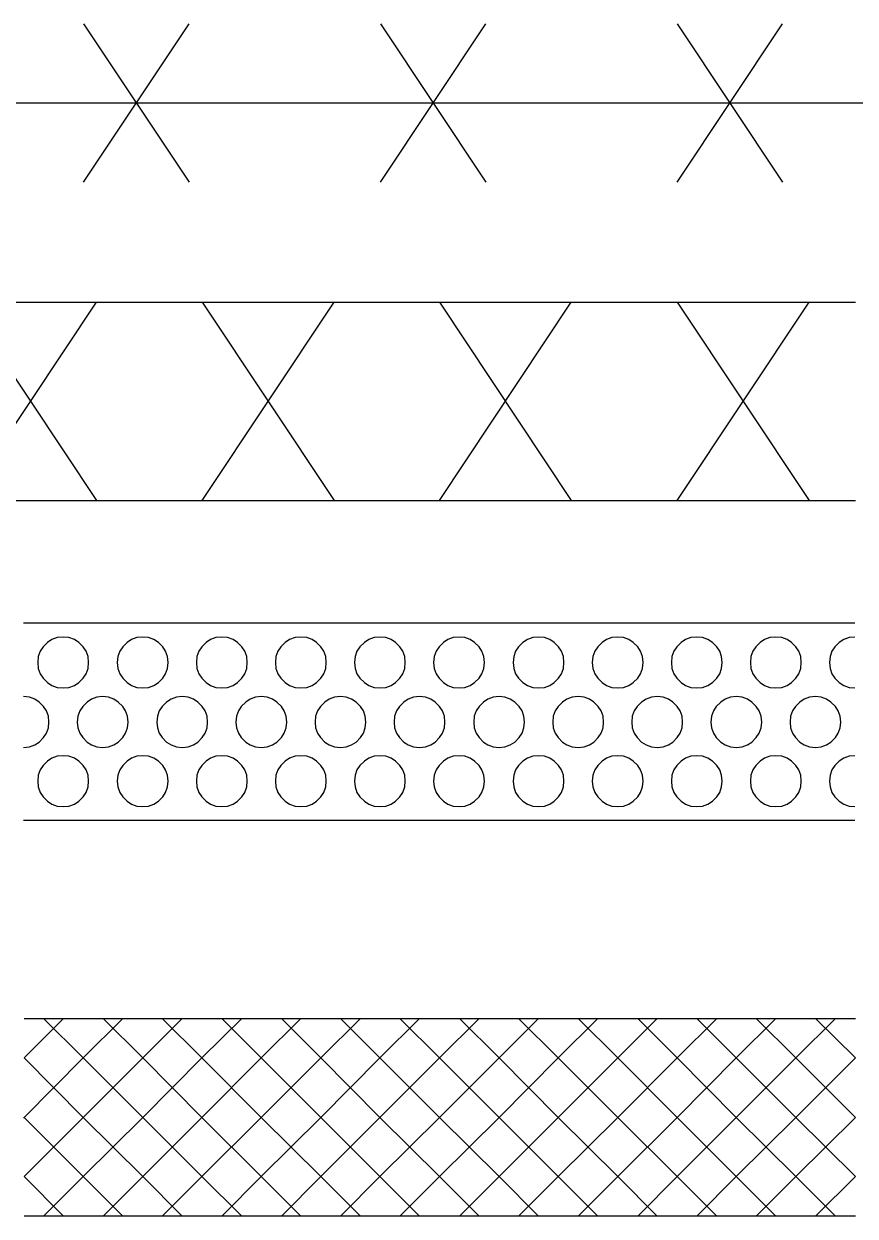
# Model space of a CAD drawing. Header units: inches. Extents: x 47316 to 59086, y 3141 to 11743.
# Drawn here: x 47377.88 to 47398.92, y 8874 to 8904.17 of the extents above; entities that cross this region are included whole.
import ezdxf

# ---------------------------------------------------------------- set-up
doc = ezdxf.new("R2010")
doc.units = ezdxf.units.IN
doc.header["$MEASUREMENT"] = 0

msp = doc.modelspace()

# ---------------------------------------------------------------- linework, layer by layer
at = {"color": 0, "lineweight": -3}
for p, q in [((47379.397, 8900.167), (47382.065, 8904.169)), ((47379.397, 8904.169), (47382.065, 8900.167)), ((47386.907, 8900.167), (47389.576, 8904.169)), ((47386.907, 8904.169), (47389.576, 8900.167)), ((47394.418, 8900.167), (47397.086, 8904.169)), ((47394.418, 8904.169), (47397.086, 8900.167)), ((47372.627, 8902.168), (47380.138, 8902.168)), ((47380.138, 8902.168), (47387.661, 8902.168)), ((47387.661, 8902.168), (47395.172, 8902.168)), ((47395.172, 8902.168), (47402.683, 8902.168)), ((47376.382, 8892.113), (47379.718, 8897.128)), ((47376.382, 8897.128), (47379.718, 8892.113)), ((47376.889, 8897.128), (47378.89, 8897.128)), ((47378.89, 8897.128), (47380.891, 8897.128)), ((47380.891, 8897.128), (47382.893, 8897.128)), ((47382.398, 8892.113), (47385.734, 8897.128)), ((47382.398, 8897.128), (47385.734, 8892.113)), ((47382.893, 8897.128), (47384.894, 8897.128)), ((47384.894, 8897.128), (47386.907, 8897.128)), ((47386.907, 8897.128), (47388.909, 8897.128)), ((47388.402, 8892.113), (47391.737, 8897.128)), ((47388.402, 8897.128), (47391.737, 8892.113)), ((47388.909, 8897.128), (47390.91, 8897.128)), ((47390.91, 8897.128), (47392.911, 8897.128)), ((47392.911, 8897.128), (47394.912, 8897.128)), ((47394.418, 8892.113), (47397.754, 8897.128)), ((47394.418, 8897.128), (47397.754, 8892.113)), ((47394.912, 8897.128), (47396.914, 8897.128)), ((47396.914, 8897.128), (47398.927, 8897.128)), ((47376.889, 8892.113), (47378.89, 8892.113)), ((47378.89, 8892.113), (47380.891, 8892.113)), ((47380.891, 8892.113), (47382.893, 8892.113)), ((47382.893, 8892.113), (47384.894, 8892.113)), ((47384.894, 8892.113), (47386.907, 8892.113)), ((47386.907, 8892.113), (47388.909, 8892.113)), ((47388.909, 8892.113), (47390.91, 8892.113)), ((47390.91, 8892.113), (47392.911, 8892.113)), ((47392.911, 8892.113), (47394.912, 8892.113)), ((47394.912, 8892.113), (47396.914, 8892.113)), ((47396.914, 8892.113), (47398.927, 8892.113)), ((47377.877, 8889.012), (47378.878, 8889.012)), ((47378.878, 8889.012), (47379.878, 8889.012)), ((47379.878, 8889.012), (47380.891, 8889.012)), ((47380.891, 8889.012), (47381.892, 8889.012)), ((47381.892, 8889.012), (47382.893, 8889.012)), ((47382.893, 8889.012), (47383.893, 8889.012)), ((47383.893, 8889.012), (47384.894, 8889.012)), ((47384.894, 8889.012), (47385.894, 8889.012)), ((47385.894, 8889.012), (47386.895, 8889.012)), ((47386.895, 8889.012), (47387.896, 8889.012)), ((47387.896, 8889.012), (47388.896, 8889.012)), ((47388.896, 8889.012), (47389.909, 8889.012)), ((47389.909, 8889.012), (47390.91, 8889.012)), ((47390.91, 8889.012), (47391.91, 8889.012)), ((47391.91, 8889.012), (47392.911, 8889.012)), ((47392.911, 8889.012), (47393.912, 8889.012)), ((47393.912, 8889.012), (47394.912, 8889.012)), ((47394.912, 8889.012), (47395.913, 8889.012)), ((47395.913, 8889.012), (47396.914, 8889.012)), ((47396.914, 8889.012), (47397.914, 8889.012)), ((47397.914, 8889.012), (47398.915, 8889.012)), ((47378.729, 8888.641), (47378.594, 8888.592)), ((47378.878, 8888.654), (47378.729, 8888.641)), ((47379.026, 8888.641), (47378.878, 8888.654)), ((47379.162, 8888.592), (47379.026, 8888.641)), ((47380.743, 8888.641), (47380.607, 8888.592)), ((47380.891, 8888.654), (47380.743, 8888.641)), ((47381.04, 8888.641), (47380.891, 8888.654)), ((47381.175, 8888.592), (47381.04, 8888.641)), ((47382.744, 8888.641), (47382.608, 8888.592)), ((47382.893, 8888.654), (47382.744, 8888.641)), ((47383.041, 8888.641), (47382.893, 8888.654)), ((47383.177, 8888.592), (47383.041, 8888.641)), ((47384.746, 8888.641), (47384.61, 8888.592)), ((47384.894, 8888.654), (47384.746, 8888.641)), ((47385.042, 8888.641), (47384.894, 8888.654)), ((47385.178, 8888.592), (47385.042, 8888.641)), ((47386.747, 8888.641), (47386.611, 8888.592)), ((47386.895, 8888.654), (47386.747, 8888.641)), ((47387.043, 8888.641), (47386.895, 8888.654)), ((47387.179, 8888.592), (47387.043, 8888.641)), ((47388.748, 8888.641), (47388.612, 8888.592)), ((47388.896, 8888.654), (47388.748, 8888.641)), ((47389.044, 8888.641), (47388.896, 8888.654)), ((47389.18, 8888.592), (47389.044, 8888.641)), ((47390.762, 8888.641), (47390.626, 8888.592)), ((47390.91, 8888.654), (47390.762, 8888.641)), ((47391.058, 8888.641), (47390.91, 8888.654)), ((47391.194, 8888.592), (47391.058, 8888.641)), ((47392.763, 8888.641), (47392.627, 8888.592)), ((47392.911, 8888.654), (47392.763, 8888.641)), ((47393.059, 8888.641), (47392.911, 8888.654)), ((47393.195, 8888.592), (47393.059, 8888.641)), ((47394.764, 8888.641), (47394.628, 8888.592)), ((47394.912, 8888.654), (47394.764, 8888.641)), ((47395.061, 8888.641), (47394.912, 8888.654)), ((47395.196, 8888.592), (47395.061, 8888.641)), ((47396.765, 8888.641), (47396.629, 8888.592)), ((47396.914, 8888.654), (47396.765, 8888.641)), ((47397.062, 8888.641), (47396.914, 8888.654)), ((47397.198, 8888.592), (47397.062, 8888.641)), ((47398.767, 8888.641), (47398.631, 8888.592)), ((47398.915, 8888.654), (47398.767, 8888.641)), ((47378.371, 8888.407), (47378.297, 8888.295)), ((47378.482, 8888.518), (47378.371, 8888.407)), ((47378.594, 8888.592), (47378.482, 8888.518)), ((47379.273, 8888.518), (47379.162, 8888.592)), ((47379.384, 8888.407), (47379.273, 8888.518)), ((47379.458, 8888.295), (47379.384, 8888.407)), ((47380.385, 8888.407), (47380.311, 8888.295)), ((47380.496, 8888.518), (47380.385, 8888.407)), ((47380.607, 8888.592), (47380.496, 8888.518)), ((47381.287, 8888.518), (47381.175, 8888.592)), ((47381.398, 8888.407), (47381.287, 8888.518)), ((47381.472, 8888.295), (47381.398, 8888.407)), ((47382.386, 8888.407), (47382.312, 8888.295)), ((47382.497, 8888.518), (47382.386, 8888.407)), ((47382.608, 8888.592), (47382.497, 8888.518)), ((47383.288, 8888.518), (47383.177, 8888.592)), ((47383.399, 8888.407), (47383.288, 8888.518)), ((47383.473, 8888.295), (47383.399, 8888.407)), ((47384.387, 8888.407), (47384.313, 8888.295)), ((47384.498, 8888.518), (47384.387, 8888.407)), ((47384.61, 8888.592), (47384.498, 8888.518)), ((47385.289, 8888.518), (47385.178, 8888.592)), ((47385.4, 8888.407), (47385.289, 8888.518)), ((47385.474, 8888.295), (47385.4, 8888.407)), ((47386.389, 8888.407), (47386.314, 8888.295)), ((47386.5, 8888.518), (47386.389, 8888.407)), ((47386.611, 8888.592), (47386.5, 8888.518)), ((47387.29, 8888.518), (47387.179, 8888.592)), ((47387.401, 8888.407), (47387.29, 8888.518)), ((47387.476, 8888.295), (47387.401, 8888.407)), ((47388.39, 8888.407), (47388.316, 8888.295)), ((47388.501, 8888.518), (47388.39, 8888.407)), ((47388.612, 8888.592), (47388.501, 8888.518)), ((47389.292, 8888.518), (47389.18, 8888.592)), ((47389.403, 8888.407), (47389.292, 8888.518)), ((47389.477, 8888.295), (47389.403, 8888.407)), ((47390.403, 8888.407), (47390.329, 8888.295)), ((47390.515, 8888.518), (47390.403, 8888.407)), ((47390.626, 8888.592), (47390.515, 8888.518)), ((47391.305, 8888.518), (47391.194, 8888.592)), ((47391.416, 8888.407), (47391.305, 8888.518)), ((47391.49, 8888.295), (47391.416, 8888.407)), ((47392.405, 8888.407), (47392.33, 8888.295)), ((47392.516, 8888.518), (47392.405, 8888.407)), ((47392.627, 8888.592), (47392.516, 8888.518)), ((47393.306, 8888.518), (47393.195, 8888.592)), ((47393.418, 8888.407), (47393.306, 8888.518)), ((47393.492, 8888.295), (47393.418, 8888.407)), ((47394.406, 8888.407), (47394.332, 8888.295)), ((47394.517, 8888.518), (47394.406, 8888.407)), ((47394.628, 8888.592), (47394.517, 8888.518)), ((47395.308, 8888.518), (47395.196, 8888.592)), ((47395.419, 8888.407), (47395.308, 8888.518)), ((47395.493, 8888.295), (47395.419, 8888.407)), ((47396.407, 8888.407), (47396.333, 8888.295)), ((47396.518, 8888.518), (47396.407, 8888.407)), ((47396.629, 8888.592), (47396.518, 8888.518)), ((47397.309, 8888.518), (47397.198, 8888.592)), ((47397.42, 8888.407), (47397.309, 8888.518)), ((47397.494, 8888.295), (47397.42, 8888.407)), ((47398.408, 8888.407), (47398.334, 8888.295)), ((47398.519, 8888.518), (47398.408, 8888.407)), ((47398.631, 8888.592), (47398.519, 8888.518)), ((47378.248, 8888.16), (47378.235, 8888.011)), ((47378.297, 8888.295), (47378.248, 8888.16)), ((47379.508, 8888.16), (47379.458, 8888.295)), ((47379.52, 8888.011), (47379.508, 8888.16)), ((47380.261, 8888.16), (47380.249, 8888.011)), ((47380.311, 8888.295), (47380.261, 8888.16)), ((47381.521, 8888.16), (47381.472, 8888.295)), ((47381.534, 8888.011), (47381.521, 8888.16)), ((47382.263, 8888.16), (47382.25, 8888.011)), ((47382.312, 8888.295), (47382.263, 8888.16)), ((47383.523, 8888.16), (47383.473, 8888.295)), ((47383.535, 8888.011), (47383.523, 8888.16)), ((47384.264, 8888.16), (47384.251, 8888.011)), ((47384.313, 8888.295), (47384.264, 8888.16)), ((47385.524, 8888.16), (47385.474, 8888.295)), ((47385.536, 8888.011), (47385.524, 8888.16)), ((47386.265, 8888.16), (47386.253, 8888.011)), ((47386.314, 8888.295), (47386.265, 8888.16)), ((47387.525, 8888.16), (47387.476, 8888.295)), ((47387.537, 8888.011), (47387.525, 8888.16)), ((47388.266, 8888.16), (47388.254, 8888.011)), ((47388.316, 8888.295), (47388.266, 8888.16)), ((47389.526, 8888.16), (47389.477, 8888.295)), ((47389.539, 8888.011), (47389.526, 8888.16)), ((47390.28, 8888.16), (47390.267, 8888.011)), ((47390.329, 8888.295), (47390.28, 8888.16)), ((47391.54, 8888.16), (47391.49, 8888.295)), ((47391.552, 8888.011), (47391.54, 8888.16)), ((47392.281, 8888.16), (47392.269, 8888.011)), ((47392.33, 8888.295), (47392.281, 8888.16)), ((47393.541, 8888.16), (47393.492, 8888.295)), ((47393.553, 8888.011), (47393.541, 8888.16)), ((47394.282, 8888.16), (47394.27, 8888.011)), ((47394.332, 8888.295), (47394.282, 8888.16)), ((47395.542, 8888.16), (47395.493, 8888.295)), ((47395.555, 8888.011), (47395.542, 8888.16)), ((47396.284, 8888.16), (47396.271, 8888.011)), ((47396.333, 8888.295), (47396.284, 8888.16)), ((47397.544, 8888.16), (47397.494, 8888.295)), ((47397.556, 8888.011), (47397.544, 8888.16)), ((47398.285, 8888.16), (47398.272, 8888.011)), ((47398.334, 8888.295), (47398.285, 8888.16)), ((47378.235, 8888.011), (47378.248, 8887.863)), ((47378.248, 8887.863), (47378.297, 8887.727)), ((47378.297, 8887.727), (47378.371, 8887.616)), ((47379.384, 8887.616), (47379.458, 8887.727)), ((47379.458, 8887.727), (47379.508, 8887.863)), ((47379.508, 8887.863), (47379.52, 8888.011)), ((47380.249, 8888.011), (47380.261, 8887.863)), ((47380.261, 8887.863), (47380.311, 8887.727)), ((47380.311, 8887.727), (47380.385, 8887.616)), ((47381.398, 8887.616), (47381.472, 8887.727)), ((47381.472, 8887.727), (47381.521, 8887.863)), ((47381.521, 8887.863), (47381.534, 8888.011)), ((47382.25, 8888.011), (47382.263, 8887.863)), ((47382.263, 8887.863), (47382.312, 8887.727)), ((47382.312, 8887.727), (47382.386, 8887.616)), ((47383.399, 8887.616), (47383.473, 8887.727)), ((47383.473, 8887.727), (47383.523, 8887.863)), ((47383.523, 8887.863), (47383.535, 8888.011)), ((47384.251, 8888.011), (47384.264, 8887.863)), ((47384.264, 8887.863), (47384.313, 8887.727)), ((47384.313, 8887.727), (47384.387, 8887.616)), ((47385.4, 8887.616), (47385.474, 8887.727)), ((47385.474, 8887.727), (47385.524, 8887.863)), ((47385.524, 8887.863), (47385.536, 8888.011)), ((47386.253, 8888.011), (47386.265, 8887.863)), ((47386.265, 8887.863), (47386.314, 8887.727)), ((47386.314, 8887.727), (47386.389, 8887.616)), ((47387.401, 8887.616), (47387.476, 8887.727)), ((47387.476, 8887.727), (47387.525, 8887.863)), ((47387.525, 8887.863), (47387.537, 8888.011)), ((47388.254, 8888.011), (47388.266, 8887.863)), ((47388.266, 8887.863), (47388.316, 8887.727)), ((47388.316, 8887.727), (47388.39, 8887.616)), ((47389.403, 8887.616), (47389.477, 8887.727)), ((47389.477, 8887.727), (47389.526, 8887.863)), ((47389.526, 8887.863), (47389.539, 8888.011)), ((47390.267, 8888.011), (47390.28, 8887.863)), ((47390.28, 8887.863), (47390.329, 8887.727)), ((47390.329, 8887.727), (47390.403, 8887.616)), ((47391.416, 8887.616), (47391.49, 8887.727)), ((47391.49, 8887.727), (47391.54, 8887.863)), ((47391.54, 8887.863), (47391.552, 8888.011)), ((47392.269, 8888.011), (47392.281, 8887.863)), ((47392.281, 8887.863), (47392.33, 8887.727)), ((47392.33, 8887.727), (47392.405, 8887.616)), ((47393.418, 8887.616), (47393.492, 8887.727)), ((47393.492, 8887.727), (47393.541, 8887.863)), ((47393.541, 8887.863), (47393.553, 8888.011)), ((47394.27, 8888.011), (47394.282, 8887.863)), ((47394.282, 8887.863), (47394.332, 8887.727)), ((47394.332, 8887.727), (47394.406, 8887.616)), ((47395.419, 8887.616), (47395.493, 8887.727)), ((47395.493, 8887.727), (47395.542, 8887.863)), ((47395.542, 8887.863), (47395.555, 8888.011)), ((47396.271, 8888.011), (47396.284, 8887.863)), ((47396.284, 8887.863), (47396.333, 8887.727)), ((47396.333, 8887.727), (47396.407, 8887.616)), ((47397.42, 8887.616), (47397.494, 8887.727)), ((47397.494, 8887.727), (47397.544, 8887.863)), ((47397.544, 8887.863), (47397.556, 8888.011)), ((47398.272, 8888.011), (47398.285, 8887.863)), ((47398.285, 8887.863), (47398.334, 8887.727)), ((47398.334, 8887.727), (47398.408, 8887.616)), ((47378.371, 8887.616), (47378.482, 8887.505)), ((47378.482, 8887.505), (47378.594, 8887.431)), ((47378.594, 8887.431), (47378.729, 8887.381)), ((47379.026, 8887.381), (47379.162, 8887.431)), ((47379.162, 8887.431), (47379.273, 8887.505)), ((47379.273, 8887.505), (47379.384, 8887.616)), ((47380.385, 8887.616), (47380.496, 8887.505)), ((47380.496, 8887.505), (47380.607, 8887.431)), ((47380.607, 8887.431), (47380.743, 8887.381)), ((47381.04, 8887.381), (47381.175, 8887.431)), ((47381.175, 8887.431), (47381.287, 8887.505)), ((47381.287, 8887.505), (47381.398, 8887.616)), ((47382.386, 8887.616), (47382.497, 8887.505)), ((47382.497, 8887.505), (47382.608, 8887.431)), ((47382.608, 8887.431), (47382.744, 8887.381)), ((47383.041, 8887.381), (47383.177, 8887.431)), ((47383.177, 8887.431), (47383.288, 8887.505)), ((47383.288, 8887.505), (47383.399, 8887.616)), ((47384.387, 8887.616), (47384.498, 8887.505)), ((47384.498, 8887.505), (47384.61, 8887.431)), ((47384.61, 8887.431), (47384.746, 8887.381)), ((47385.042, 8887.381), (47385.178, 8887.431)), ((47385.178, 8887.431), (47385.289, 8887.505)), ((47385.289, 8887.505), (47385.4, 8887.616)), ((47386.389, 8887.616), (47386.5, 8887.505)), ((47386.5, 8887.505), (47386.611, 8887.431)), ((47386.611, 8887.431), (47386.747, 8887.381)), ((47387.043, 8887.381), (47387.179, 8887.431)), ((47387.179, 8887.431), (47387.29, 8887.505)), ((47387.29, 8887.505), (47387.401, 8887.616)), ((47388.39, 8887.616), (47388.501, 8887.505)), ((47388.501, 8887.505), (47388.612, 8887.431)), ((47388.612, 8887.431), (47388.748, 8887.381)), ((47389.044, 8887.381), (47389.18, 8887.431)), ((47389.18, 8887.431), (47389.292, 8887.505)), ((47389.292, 8887.505), (47389.403, 8887.616)), ((47390.403, 8887.616), (47390.515, 8887.505)), ((47390.515, 8887.505), (47390.626, 8887.431)), ((47390.626, 8887.431), (47390.762, 8887.381)), ((47391.058, 8887.381), (47391.194, 8887.431)), ((47391.194, 8887.431), (47391.305, 8887.505)), ((47391.305, 8887.505), (47391.416, 8887.616)), ((47392.405, 8887.616), (47392.516, 8887.505)), ((47392.516, 8887.505), (47392.627, 8887.431)), ((47392.627, 8887.431), (47392.763, 8887.381)), ((47393.059, 8887.381), (47393.195, 8887.431)), ((47393.195, 8887.431), (47393.306, 8887.505)), ((47393.306, 8887.505), (47393.418, 8887.616)), ((47394.406, 8887.616), (47394.517, 8887.505)), ((47394.517, 8887.505), (47394.628, 8887.431)), ((47394.628, 8887.431), (47394.764, 8887.381)), ((47395.061, 8887.381), (47395.196, 8887.431)), ((47395.196, 8887.431), (47395.308, 8887.505)), ((47395.308, 8887.505), (47395.419, 8887.616)), ((47396.407, 8887.616), (47396.518, 8887.505)), ((47396.518, 8887.505), (47396.629, 8887.431)), ((47396.629, 8887.431), (47396.765, 8887.381)), ((47397.062, 8887.381), (47397.198, 8887.431)), ((47397.198, 8887.431), (47397.309, 8887.505)), ((47397.309, 8887.505), (47397.42, 8887.616)), ((47398.408, 8887.616), (47398.519, 8887.505)), ((47398.519, 8887.505), (47398.631, 8887.431)), ((47398.631, 8887.431), (47398.767, 8887.381)), ((47378.025, 8887.134), (47377.877, 8887.147)), ((47378.161, 8887.085), (47378.025, 8887.134)), ((47378.729, 8887.381), (47378.878, 8887.369)), ((47378.878, 8887.369), (47379.026, 8887.381)), ((47379.73, 8887.134), (47379.594, 8887.085)), ((47379.878, 8887.147), (47379.73, 8887.134)), ((47380.027, 8887.134), (47379.878, 8887.147)), ((47380.162, 8887.085), (47380.027, 8887.134)), ((47380.743, 8887.381), (47380.891, 8887.369)), ((47380.891, 8887.369), (47381.04, 8887.381)), ((47381.744, 8887.134), (47381.608, 8887.085)), ((47381.892, 8887.147), (47381.744, 8887.134)), ((47382.04, 8887.134), (47381.892, 8887.147)), ((47382.176, 8887.085), (47382.04, 8887.134)), ((47382.744, 8887.381), (47382.893, 8887.369)), ((47382.893, 8887.369), (47383.041, 8887.381)), ((47383.745, 8887.134), (47383.609, 8887.085)), ((47383.893, 8887.147), (47383.745, 8887.134)), ((47384.041, 8887.134), (47383.893, 8887.147)), ((47384.177, 8887.085), (47384.041, 8887.134)), ((47384.746, 8887.381), (47384.894, 8887.369)), ((47384.894, 8887.369), (47385.042, 8887.381)), ((47385.746, 8887.134), (47385.61, 8887.085)), ((47385.894, 8887.147), (47385.746, 8887.134)), ((47386.043, 8887.134), (47385.894, 8887.147)), ((47386.179, 8887.085), (47386.043, 8887.134)), ((47386.747, 8887.381), (47386.895, 8887.369)), ((47386.895, 8887.369), (47387.043, 8887.381)), ((47387.747, 8887.134), (47387.611, 8887.085)), ((47387.896, 8887.147), (47387.747, 8887.134)), ((47388.044, 8887.134), (47387.896, 8887.147)), ((47388.18, 8887.085), (47388.044, 8887.134)), ((47388.748, 8887.381), (47388.896, 8887.369)), ((47388.896, 8887.369), (47389.044, 8887.381)), ((47389.761, 8887.134), (47389.625, 8887.085)), ((47389.909, 8887.147), (47389.761, 8887.134)), ((47390.057, 8887.134), (47389.909, 8887.147)), ((47390.193, 8887.085), (47390.057, 8887.134)), ((47390.762, 8887.381), (47390.91, 8887.369)), ((47390.91, 8887.369), (47391.058, 8887.381)), ((47391.762, 8887.134), (47391.626, 8887.085)), ((47391.91, 8887.147), (47391.762, 8887.134)), ((47392.059, 8887.134), (47391.91, 8887.147)), ((47392.195, 8887.085), (47392.059, 8887.134)), ((47392.763, 8887.381), (47392.911, 8887.369)), ((47392.911, 8887.369), (47393.059, 8887.381)), ((47393.763, 8887.134), (47393.628, 8887.085)), ((47393.912, 8887.147), (47393.763, 8887.134)), ((47394.06, 8887.134), (47393.912, 8887.147)), ((47394.196, 8887.085), (47394.06, 8887.134)), ((47394.764, 8887.381), (47394.912, 8887.369)), ((47394.912, 8887.369), (47395.061, 8887.381)), ((47395.765, 8887.134), (47395.629, 8887.085)), ((47395.913, 8887.147), (47395.765, 8887.134)), ((47396.061, 8887.134), (47395.913, 8887.147)), ((47396.197, 8887.085), (47396.061, 8887.134)), ((47396.765, 8887.381), (47396.914, 8887.369)), ((47396.914, 8887.369), (47397.062, 8887.381)), ((47397.766, 8887.134), (47397.63, 8887.085)), ((47397.914, 8887.147), (47397.766, 8887.134)), ((47398.062, 8887.134), (47397.914, 8887.147)), ((47398.198, 8887.085), (47398.062, 8887.134)), ((47398.767, 8887.381), (47398.915, 8887.369)), ((47378.272, 8887.011), (47378.161, 8887.085)), ((47378.384, 8886.9), (47378.272, 8887.011)), ((47378.458, 8886.788), (47378.384, 8886.9)), ((47379.372, 8886.9), (47379.298, 8886.788)), ((47379.483, 8887.011), (47379.372, 8886.9)), ((47379.594, 8887.085), (47379.483, 8887.011)), ((47380.274, 8887.011), (47380.162, 8887.085)), ((47380.385, 8886.9), (47380.274, 8887.011)), ((47380.459, 8886.788), (47380.385, 8886.9)), ((47381.385, 8886.9), (47381.311, 8886.788)), ((47381.497, 8887.011), (47381.385, 8886.9)), ((47381.608, 8887.085), (47381.497, 8887.011)), ((47382.287, 8887.011), (47382.176, 8887.085)), ((47382.398, 8886.9), (47382.287, 8887.011)), ((47382.473, 8886.788), (47382.398, 8886.9)), ((47383.387, 8886.9), (47383.313, 8886.788)), ((47383.498, 8887.011), (47383.387, 8886.9)), ((47383.609, 8887.085), (47383.498, 8887.011)), ((47384.288, 8887.011), (47384.177, 8887.085)), ((47384.4, 8886.9), (47384.288, 8887.011)), ((47384.474, 8886.788), (47384.4, 8886.9)), ((47385.388, 8886.9), (47385.314, 8886.788)), ((47385.499, 8887.011), (47385.388, 8886.9)), ((47385.61, 8887.085), (47385.499, 8887.011)), ((47386.29, 8887.011), (47386.179, 8887.085)), ((47386.401, 8886.9), (47386.29, 8887.011)), ((47386.475, 8886.788), (47386.401, 8886.9)), ((47387.389, 8886.9), (47387.315, 8886.788)), ((47387.5, 8887.011), (47387.389, 8886.9)), ((47387.611, 8887.085), (47387.5, 8887.011)), ((47388.291, 8887.011), (47388.18, 8887.085)), ((47388.402, 8886.9), (47388.291, 8887.011)), ((47388.476, 8886.788), (47388.402, 8886.9)), ((47389.403, 8886.9), (47389.329, 8886.788)), ((47389.514, 8887.011), (47389.403, 8886.9)), ((47389.625, 8887.085), (47389.514, 8887.011)), ((47390.305, 8887.011), (47390.193, 8887.085)), ((47390.416, 8886.9), (47390.305, 8887.011)), ((47390.49, 8886.788), (47390.416, 8886.9)), ((47391.404, 8886.9), (47391.33, 8886.788)), ((47391.515, 8887.011), (47391.404, 8886.9)), ((47391.626, 8887.085), (47391.515, 8887.011)), ((47392.306, 8887.011), (47392.195, 8887.085)), ((47392.417, 8886.9), (47392.306, 8887.011)), ((47392.491, 8886.788), (47392.417, 8886.9)), ((47393.405, 8886.9), (47393.331, 8886.788)), ((47393.516, 8887.011), (47393.405, 8886.9)), ((47393.628, 8887.085), (47393.516, 8887.011)), ((47394.307, 8887.011), (47394.196, 8887.085)), ((47394.418, 8886.9), (47394.307, 8887.011)), ((47394.492, 8886.788), (47394.418, 8886.9)), ((47395.406, 8886.9), (47395.332, 8886.788)), ((47395.518, 8887.011), (47395.406, 8886.9)), ((47395.629, 8887.085), (47395.518, 8887.011)), ((47396.308, 8887.011), (47396.197, 8887.085)), ((47396.419, 8886.9), (47396.308, 8887.011)), ((47396.494, 8886.788), (47396.419, 8886.9)), ((47397.408, 8886.9), (47397.334, 8886.788)), ((47397.519, 8887.011), (47397.408, 8886.9)), ((47397.63, 8887.085), (47397.519, 8887.011)), ((47398.309, 8887.011), (47398.198, 8887.085)), ((47398.421, 8886.9), (47398.309, 8887.011)), ((47398.495, 8886.788), (47398.421, 8886.9)), ((47378.507, 8886.652), (47378.458, 8886.788)), ((47378.519, 8886.504), (47378.507, 8886.652)), ((47379.248, 8886.652), (47379.236, 8886.504)), ((47379.298, 8886.788), (47379.248, 8886.652)), ((47380.508, 8886.652), (47380.459, 8886.788)), ((47380.521, 8886.504), (47380.508, 8886.652)), ((47381.262, 8886.652), (47381.25, 8886.504)), ((47381.311, 8886.788), (47381.262, 8886.652)), ((47382.522, 8886.652), (47382.473, 8886.788)), ((47382.534, 8886.504), (47382.522, 8886.652)), ((47383.263, 8886.652), (47383.251, 8886.504)), ((47383.313, 8886.788), (47383.263, 8886.652)), ((47384.523, 8886.652), (47384.474, 8886.788)), ((47384.536, 8886.504), (47384.523, 8886.652)), ((47385.264, 8886.652), (47385.252, 8886.504)), ((47385.314, 8886.788), (47385.264, 8886.652)), ((47386.524, 8886.652), (47386.475, 8886.788)), ((47386.537, 8886.504), (47386.524, 8886.652)), ((47387.266, 8886.652), (47387.253, 8886.504)), ((47387.315, 8886.788), (47387.266, 8886.652)), ((47388.526, 8886.652), (47388.476, 8886.788)), ((47388.538, 8886.504), (47388.526, 8886.652)), ((47389.279, 8886.652), (47389.267, 8886.504)), ((47389.329, 8886.788), (47389.279, 8886.652)), ((47390.539, 8886.652), (47390.49, 8886.788)), ((47390.552, 8886.504), (47390.539, 8886.652)), ((47391.28, 8886.652), (47391.268, 8886.504)), ((47391.33, 8886.788), (47391.28, 8886.652)), ((47392.54, 8886.652), (47392.491, 8886.788)), ((47392.553, 8886.504), (47392.54, 8886.652)), ((47393.282, 8886.652), (47393.269, 8886.504)), ((47393.331, 8886.788), (47393.282, 8886.652)), ((47394.542, 8886.652), (47394.492, 8886.788)), ((47394.554, 8886.504), (47394.542, 8886.652)), ((47395.283, 8886.652), (47395.271, 8886.504)), ((47395.332, 8886.788), (47395.283, 8886.652)), ((47396.543, 8886.652), (47396.494, 8886.788)), ((47396.555, 8886.504), (47396.543, 8886.652)), ((47397.284, 8886.652), (47397.272, 8886.504)), ((47397.334, 8886.788), (47397.284, 8886.652)), ((47398.544, 8886.652), (47398.495, 8886.788)), ((47398.557, 8886.504), (47398.544, 8886.652)), ((47378.384, 8886.109), (47378.458, 8886.22)), ((47378.458, 8886.22), (47378.507, 8886.356)), ((47378.507, 8886.356), (47378.519, 8886.504)), ((47379.236, 8886.504), (47379.248, 8886.356)), ((47379.248, 8886.356), (47379.298, 8886.22)), ((47379.298, 8886.22), (47379.372, 8886.109)), ((47380.385, 8886.109), (47380.459, 8886.22)), ((47380.459, 8886.22), (47380.508, 8886.356)), ((47380.508, 8886.356), (47380.521, 8886.504)), ((47381.25, 8886.504), (47381.262, 8886.356)), ((47381.262, 8886.356), (47381.311, 8886.22)), ((47381.311, 8886.22), (47381.385, 8886.109)), ((47382.398, 8886.109), (47382.473, 8886.22)), ((47382.473, 8886.22), (47382.522, 8886.356)), ((47382.522, 8886.356), (47382.534, 8886.504)), ((47383.251, 8886.504), (47383.263, 8886.356)), ((47383.263, 8886.356), (47383.313, 8886.22)), ((47383.313, 8886.22), (47383.387, 8886.109)), ((47384.4, 8886.109), (47384.474, 8886.22)), ((47384.474, 8886.22), (47384.523, 8886.356)), ((47384.523, 8886.356), (47384.536, 8886.504)), ((47385.252, 8886.504), (47385.264, 8886.356)), ((47385.264, 8886.356), (47385.314, 8886.22)), ((47385.314, 8886.22), (47385.388, 8886.109)), ((47386.401, 8886.109), (47386.475, 8886.22)), ((47386.475, 8886.22), (47386.524, 8886.356)), ((47386.524, 8886.356), (47386.537, 8886.504)), ((47387.253, 8886.504), (47387.266, 8886.356)), ((47387.266, 8886.356), (47387.315, 8886.22)), ((47387.315, 8886.22), (47387.389, 8886.109)), ((47388.402, 8886.109), (47388.476, 8886.22)), ((47388.476, 8886.22), (47388.526, 8886.356)), ((47388.526, 8886.356), (47388.538, 8886.504)), ((47389.267, 8886.504), (47389.279, 8886.356)), ((47389.279, 8886.356), (47389.329, 8886.22)), ((47389.329, 8886.22), (47389.403, 8886.109)), ((47390.416, 8886.109), (47390.49, 8886.22)), ((47390.49, 8886.22), (47390.539, 8886.356)), ((47390.539, 8886.356), (47390.552, 8886.504)), ((47391.268, 8886.504), (47391.28, 8886.356)), ((47391.28, 8886.356), (47391.33, 8886.22)), ((47391.33, 8886.22), (47391.404, 8886.109)), ((47392.417, 8886.109), (47392.491, 8886.22)), ((47392.491, 8886.22), (47392.54, 8886.356)), ((47392.54, 8886.356), (47392.553, 8886.504)), ((47393.269, 8886.504), (47393.282, 8886.356)), ((47393.282, 8886.356), (47393.331, 8886.22)), ((47393.331, 8886.22), (47393.405, 8886.109)), ((47394.418, 8886.109), (47394.492, 8886.22)), ((47394.492, 8886.22), (47394.542, 8886.356)), ((47394.542, 8886.356), (47394.554, 8886.504)), ((47395.271, 8886.504), (47395.283, 8886.356)), ((47395.283, 8886.356), (47395.332, 8886.22)), ((47395.332, 8886.22), (47395.406, 8886.109)), ((47396.419, 8886.109), (47396.494, 8886.22)), ((47396.494, 8886.22), (47396.543, 8886.356)), ((47396.543, 8886.356), (47396.555, 8886.504)), ((47397.272, 8886.504), (47397.284, 8886.356)), ((47397.284, 8886.356), (47397.334, 8886.22)), ((47397.334, 8886.22), (47397.408, 8886.109)), ((47398.421, 8886.109), (47398.495, 8886.22)), ((47398.495, 8886.22), (47398.544, 8886.356)), ((47398.544, 8886.356), (47398.557, 8886.504)), ((47378.025, 8885.874), (47378.161, 8885.924)), ((47378.161, 8885.924), (47378.272, 8885.998)), ((47378.272, 8885.998), (47378.384, 8886.109)), ((47379.372, 8886.109), (47379.483, 8885.998)), ((47379.483, 8885.998), (47379.594, 8885.924)), ((47379.594, 8885.924), (47379.73, 8885.874)), ((47380.027, 8885.874), (47380.162, 8885.924)), ((47380.162, 8885.924), (47380.274, 8885.998)), ((47380.274, 8885.998), (47380.385, 8886.109)), ((47381.385, 8886.109), (47381.497, 8885.998)), ((47381.497, 8885.998), (47381.608, 8885.924)), ((47381.608, 8885.924), (47381.744, 8885.874)), ((47382.04, 8885.874), (47382.176, 8885.924)), ((47382.176, 8885.924), (47382.287, 8885.998)), ((47382.287, 8885.998), (47382.398, 8886.109)), ((47383.387, 8886.109), (47383.498, 8885.998)), ((47383.498, 8885.998), (47383.609, 8885.924)), ((47383.609, 8885.924), (47383.745, 8885.874)), ((47384.041, 8885.874), (47384.177, 8885.924)), ((47384.177, 8885.924), (47384.288, 8885.998)), ((47384.288, 8885.998), (47384.4, 8886.109)), ((47385.388, 8886.109), (47385.499, 8885.998)), ((47385.499, 8885.998), (47385.61, 8885.924)), ((47385.61, 8885.924), (47385.746, 8885.874)), ((47386.043, 8885.874), (47386.179, 8885.924)), ((47386.179, 8885.924), (47386.29, 8885.998)), ((47386.29, 8885.998), (47386.401, 8886.109)), ((47387.389, 8886.109), (47387.5, 8885.998)), ((47387.5, 8885.998), (47387.611, 8885.924)), ((47387.611, 8885.924), (47387.747, 8885.874)), ((47388.044, 8885.874), (47388.18, 8885.924)), ((47388.18, 8885.924), (47388.291, 8885.998)), ((47388.291, 8885.998), (47388.402, 8886.109)), ((47389.403, 8886.109), (47389.514, 8885.998)), ((47389.514, 8885.998), (47389.625, 8885.924)), ((47389.625, 8885.924), (47389.761, 8885.874)), ((47390.057, 8885.874), (47390.193, 8885.924)), ((47390.193, 8885.924), (47390.305, 8885.998)), ((47390.305, 8885.998), (47390.416, 8886.109)), ((47391.404, 8886.109), (47391.515, 8885.998)), ((47391.515, 8885.998), (47391.626, 8885.924)), ((47391.626, 8885.924), (47391.762, 8885.874)), ((47392.059, 8885.874), (47392.195, 8885.924)), ((47392.195, 8885.924), (47392.306, 8885.998)), ((47392.306, 8885.998), (47392.417, 8886.109)), ((47393.405, 8886.109), (47393.516, 8885.998)), ((47393.516, 8885.998), (47393.628, 8885.924)), ((47393.628, 8885.924), (47393.763, 8885.874)), ((47394.06, 8885.874), (47394.196, 8885.924)), ((47394.196, 8885.924), (47394.307, 8885.998)), ((47394.307, 8885.998), (47394.418, 8886.109)), ((47395.406, 8886.109), (47395.518, 8885.998)), ((47395.518, 8885.998), (47395.629, 8885.924)), ((47395.629, 8885.924), (47395.765, 8885.874)), ((47396.061, 8885.874), (47396.197, 8885.924)), ((47396.197, 8885.924), (47396.308, 8885.998)), ((47396.308, 8885.998), (47396.419, 8886.109)), ((47397.408, 8886.109), (47397.519, 8885.998)), ((47397.519, 8885.998), (47397.63, 8885.924)), ((47397.63, 8885.924), (47397.766, 8885.874)), ((47398.062, 8885.874), (47398.198, 8885.924)), ((47398.198, 8885.924), (47398.309, 8885.998)), ((47398.309, 8885.998), (47398.421, 8886.109)), ((47377.877, 8885.862), (47378.025, 8885.874)), ((47378.729, 8885.639), (47378.594, 8885.59)), ((47378.878, 8885.652), (47378.729, 8885.639)), ((47379.026, 8885.639), (47378.878, 8885.652)), ((47379.162, 8885.59), (47379.026, 8885.639)), ((47379.73, 8885.874), (47379.878, 8885.862)), ((47379.878, 8885.862), (47380.027, 8885.874)), ((47380.743, 8885.639), (47380.607, 8885.59)), ((47380.891, 8885.652), (47380.743, 8885.639)), ((47381.04, 8885.639), (47380.891, 8885.652)), ((47381.175, 8885.59), (47381.04, 8885.639)), ((47381.744, 8885.874), (47381.892, 8885.862)), ((47381.892, 8885.862), (47382.04, 8885.874)), ((47382.744, 8885.639), (47382.608, 8885.59)), ((47382.893, 8885.652), (47382.744, 8885.639)), ((47383.041, 8885.639), (47382.893, 8885.652)), ((47383.177, 8885.59), (47383.041, 8885.639)), ((47383.745, 8885.874), (47383.893, 8885.862)), ((47383.893, 8885.862), (47384.041, 8885.874)), ((47384.746, 8885.639), (47384.61, 8885.59)), ((47384.894, 8885.652), (47384.746, 8885.639)), ((47385.042, 8885.639), (47384.894, 8885.652)), ((47385.178, 8885.59), (47385.042, 8885.639)), ((47385.746, 8885.874), (47385.894, 8885.862)), ((47385.894, 8885.862), (47386.043, 8885.874)), ((47386.747, 8885.639), (47386.611, 8885.59)), ((47386.895, 8885.652), (47386.747, 8885.639)), ((47387.043, 8885.639), (47386.895, 8885.652)), ((47387.179, 8885.59), (47387.043, 8885.639)), ((47387.747, 8885.874), (47387.896, 8885.862)), ((47387.896, 8885.862), (47388.044, 8885.874)), ((47388.748, 8885.639), (47388.612, 8885.59)), ((47388.896, 8885.652), (47388.748, 8885.639)), ((47389.044, 8885.639), (47388.896, 8885.652)), ((47389.18, 8885.59), (47389.044, 8885.639)), ((47389.761, 8885.874), (47389.909, 8885.862)), ((47389.909, 8885.862), (47390.057, 8885.874)), ((47390.762, 8885.639), (47390.626, 8885.59)), ((47390.91, 8885.652), (47390.762, 8885.639)), ((47391.058, 8885.639), (47390.91, 8885.652)), ((47391.194, 8885.59), (47391.058, 8885.639)), ((47391.762, 8885.874), (47391.91, 8885.862)), ((47391.91, 8885.862), (47392.059, 8885.874)), ((47392.763, 8885.639), (47392.627, 8885.59)), ((47392.911, 8885.652), (47392.763, 8885.639)), ((47393.059, 8885.639), (47392.911, 8885.652)), ((47393.195, 8885.59), (47393.059, 8885.639)), ((47393.763, 8885.874), (47393.912, 8885.862)), ((47393.912, 8885.862), (47394.06, 8885.874)), ((47394.764, 8885.639), (47394.628, 8885.59)), ((47394.912, 8885.652), (47394.764, 8885.639)), ((47395.061, 8885.639), (47394.912, 8885.652)), ((47395.196, 8885.59), (47395.061, 8885.639)), ((47395.765, 8885.874), (47395.913, 8885.862)), ((47395.913, 8885.862), (47396.061, 8885.874)), ((47396.765, 8885.639), (47396.629, 8885.59)), ((47396.914, 8885.652), (47396.765, 8885.639)), ((47397.062, 8885.639), (47396.914, 8885.652)), ((47397.198, 8885.59), (47397.062, 8885.639)), ((47397.766, 8885.874), (47397.914, 8885.862)), ((47397.914, 8885.862), (47398.062, 8885.874)), ((47398.767, 8885.639), (47398.631, 8885.59)), ((47398.915, 8885.652), (47398.767, 8885.639)), ((47378.371, 8885.405), (47378.297, 8885.294)), ((47378.482, 8885.516), (47378.371, 8885.405)), ((47378.594, 8885.59), (47378.482, 8885.516)), ((47379.273, 8885.516), (47379.162, 8885.59)), ((47379.384, 8885.405), (47379.273, 8885.516)), ((47379.458, 8885.294), (47379.384, 8885.405)), ((47380.385, 8885.405), (47380.311, 8885.294)), ((47380.496, 8885.516), (47380.385, 8885.405)), ((47380.607, 8885.59), (47380.496, 8885.516)), ((47381.287, 8885.516), (47381.175, 8885.59)), ((47381.398, 8885.405), (47381.287, 8885.516)), ((47381.472, 8885.294), (47381.398, 8885.405)), ((47382.386, 8885.405), (47382.312, 8885.294)), ((47382.497, 8885.516), (47382.386, 8885.405)), ((47382.608, 8885.59), (47382.497, 8885.516)), ((47383.288, 8885.516), (47383.177, 8885.59)), ((47383.399, 8885.405), (47383.288, 8885.516)), ((47383.473, 8885.294), (47383.399, 8885.405)), ((47384.387, 8885.405), (47384.313, 8885.294)), ((47384.498, 8885.516), (47384.387, 8885.405)), ((47384.61, 8885.59), (47384.498, 8885.516)), ((47385.289, 8885.516), (47385.178, 8885.59)), ((47385.4, 8885.405), (47385.289, 8885.516)), ((47385.474, 8885.294), (47385.4, 8885.405)), ((47386.389, 8885.405), (47386.314, 8885.294)), ((47386.5, 8885.516), (47386.389, 8885.405)), ((47386.611, 8885.59), (47386.5, 8885.516)), ((47387.29, 8885.516), (47387.179, 8885.59)), ((47387.401, 8885.405), (47387.29, 8885.516)), ((47387.476, 8885.294), (47387.401, 8885.405)), ((47388.39, 8885.405), (47388.316, 8885.294)), ((47388.501, 8885.516), (47388.39, 8885.405)), ((47388.612, 8885.59), (47388.501, 8885.516)), ((47389.292, 8885.516), (47389.18, 8885.59)), ((47389.403, 8885.405), (47389.292, 8885.516)), ((47389.477, 8885.294), (47389.403, 8885.405)), ((47390.403, 8885.405), (47390.329, 8885.294)), ((47390.515, 8885.516), (47390.403, 8885.405)), ((47390.626, 8885.59), (47390.515, 8885.516)), ((47391.305, 8885.516), (47391.194, 8885.59)), ((47391.416, 8885.405), (47391.305, 8885.516)), ((47391.49, 8885.294), (47391.416, 8885.405)), ((47392.405, 8885.405), (47392.33, 8885.294)), ((47392.516, 8885.516), (47392.405, 8885.405)), ((47392.627, 8885.59), (47392.516, 8885.516)), ((47393.306, 8885.516), (47393.195, 8885.59)), ((47393.418, 8885.405), (47393.306, 8885.516)), ((47393.492, 8885.294), (47393.418, 8885.405)), ((47394.406, 8885.405), (47394.332, 8885.294)), ((47394.517, 8885.516), (47394.406, 8885.405)), ((47394.628, 8885.59), (47394.517, 8885.516)), ((47395.308, 8885.516), (47395.196, 8885.59)), ((47395.419, 8885.405), (47395.308, 8885.516)), ((47395.493, 8885.294), (47395.419, 8885.405)), ((47396.407, 8885.405), (47396.333, 8885.294)), ((47396.518, 8885.516), (47396.407, 8885.405)), ((47396.629, 8885.59), (47396.518, 8885.516)), ((47397.309, 8885.516), (47397.198, 8885.59)), ((47397.42, 8885.405), (47397.309, 8885.516)), ((47397.494, 8885.294), (47397.42, 8885.405)), ((47398.408, 8885.405), (47398.334, 8885.294)), ((47398.519, 8885.516), (47398.408, 8885.405)), ((47398.631, 8885.59), (47398.519, 8885.516)), ((47378.248, 8885.158), (47378.235, 8885.009)), ((47378.235, 8885.009), (47378.248, 8884.861)), ((47378.297, 8885.294), (47378.248, 8885.158)), ((47379.508, 8885.158), (47379.458, 8885.294)), ((47379.52, 8885.009), (47379.508, 8885.158)), ((47379.508, 8884.861), (47379.52, 8885.009)), ((47380.261, 8885.158), (47380.249, 8885.009)), ((47380.249, 8885.009), (47380.261, 8884.861)), ((47380.311, 8885.294), (47380.261, 8885.158)), ((47381.521, 8885.158), (47381.472, 8885.294)), ((47381.534, 8885.009), (47381.521, 8885.158)), ((47381.521, 8884.861), (47381.534, 8885.009)), ((47382.263, 8885.158), (47382.25, 8885.009)), ((47382.25, 8885.009), (47382.263, 8884.861)), ((47382.312, 8885.294), (47382.263, 8885.158)), ((47383.523, 8885.158), (47383.473, 8885.294)), ((47383.535, 8885.009), (47383.523, 8885.158)), ((47383.523, 8884.861), (47383.535, 8885.009)), ((47384.264, 8885.158), (47384.251, 8885.009)), ((47384.251, 8885.009), (47384.264, 8884.861)), ((47384.313, 8885.294), (47384.264, 8885.158)), ((47385.524, 8885.158), (47385.474, 8885.294)), ((47385.536, 8885.009), (47385.524, 8885.158)), ((47385.524, 8884.861), (47385.536, 8885.009)), ((47386.265, 8885.158), (47386.253, 8885.009)), ((47386.253, 8885.009), (47386.265, 8884.861)), ((47386.314, 8885.294), (47386.265, 8885.158)), ((47387.525, 8885.158), (47387.476, 8885.294)), ((47387.537, 8885.009), (47387.525, 8885.158)), ((47387.525, 8884.861), (47387.537, 8885.009)), ((47388.266, 8885.158), (47388.254, 8885.009)), ((47388.254, 8885.009), (47388.266, 8884.861)), ((47388.316, 8885.294), (47388.266, 8885.158)), ((47389.526, 8885.158), (47389.477, 8885.294)), ((47389.539, 8885.009), (47389.526, 8885.158)), ((47389.526, 8884.861), (47389.539, 8885.009)), ((47390.28, 8885.158), (47390.267, 8885.009)), ((47390.267, 8885.009), (47390.28, 8884.861)), ((47390.329, 8885.294), (47390.28, 8885.158)), ((47391.54, 8885.158), (47391.49, 8885.294)), ((47391.552, 8885.009), (47391.54, 8885.158)), ((47391.54, 8884.861), (47391.552, 8885.009)), ((47392.281, 8885.158), (47392.269, 8885.009)), ((47392.269, 8885.009), (47392.281, 8884.861)), ((47392.33, 8885.294), (47392.281, 8885.158)), ((47393.541, 8885.158), (47393.492, 8885.294)), ((47393.553, 8885.009), (47393.541, 8885.158)), ((47393.541, 8884.861), (47393.553, 8885.009)), ((47394.282, 8885.158), (47394.27, 8885.009)), ((47394.27, 8885.009), (47394.282, 8884.861)), ((47394.332, 8885.294), (47394.282, 8885.158)), ((47395.542, 8885.158), (47395.493, 8885.294)), ((47395.555, 8885.009), (47395.542, 8885.158)), ((47395.542, 8884.861), (47395.555, 8885.009)), ((47396.284, 8885.158), (47396.271, 8885.009)), ((47396.271, 8885.009), (47396.284, 8884.861)), ((47396.333, 8885.294), (47396.284, 8885.158)), ((47397.544, 8885.158), (47397.494, 8885.294)), ((47397.556, 8885.009), (47397.544, 8885.158)), ((47397.544, 8884.861), (47397.556, 8885.009)), ((47398.285, 8885.158), (47398.272, 8885.009)), ((47398.272, 8885.009), (47398.285, 8884.861)), ((47398.334, 8885.294), (47398.285, 8885.158)), ((47378.248, 8884.861), (47378.297, 8884.725)), ((47378.297, 8884.725), (47378.371, 8884.614)), ((47379.384, 8884.614), (47379.458, 8884.725)), ((47379.458, 8884.725), (47379.508, 8884.861)), ((47380.261, 8884.861), (47380.311, 8884.725)), ((47380.311, 8884.725), (47380.385, 8884.614)), ((47381.398, 8884.614), (47381.472, 8884.725)), ((47381.472, 8884.725), (47381.521, 8884.861)), ((47382.263, 8884.861), (47382.312, 8884.725)), ((47382.312, 8884.725), (47382.386, 8884.614)), ((47383.399, 8884.614), (47383.473, 8884.725)), ((47383.473, 8884.725), (47383.523, 8884.861)), ((47384.264, 8884.861), (47384.313, 8884.725)), ((47384.313, 8884.725), (47384.387, 8884.614)), ((47385.4, 8884.614), (47385.474, 8884.725)), ((47385.474, 8884.725), (47385.524, 8884.861)), ((47386.265, 8884.861), (47386.314, 8884.725)), ((47386.314, 8884.725), (47386.389, 8884.614)), ((47387.401, 8884.614), (47387.476, 8884.725)), ((47387.476, 8884.725), (47387.525, 8884.861)), ((47388.266, 8884.861), (47388.316, 8884.725)), ((47388.316, 8884.725), (47388.39, 8884.614)), ((47389.403, 8884.614), (47389.477, 8884.725)), ((47389.477, 8884.725), (47389.526, 8884.861)), ((47390.28, 8884.861), (47390.329, 8884.725)), ((47390.329, 8884.725), (47390.403, 8884.614)), ((47391.416, 8884.614), (47391.49, 8884.725)), ((47391.49, 8884.725), (47391.54, 8884.861)), ((47392.281, 8884.861), (47392.33, 8884.725)), ((47392.33, 8884.725), (47392.405, 8884.614)), ((47393.418, 8884.614), (47393.492, 8884.725)), ((47393.492, 8884.725), (47393.541, 8884.861)), ((47394.282, 8884.861), (47394.332, 8884.725)), ((47394.332, 8884.725), (47394.406, 8884.614)), ((47395.419, 8884.614), (47395.493, 8884.725)), ((47395.493, 8884.725), (47395.542, 8884.861)), ((47396.284, 8884.861), (47396.333, 8884.725)), ((47396.333, 8884.725), (47396.407, 8884.614)), ((47397.42, 8884.614), (47397.494, 8884.725)), ((47397.494, 8884.725), (47397.544, 8884.861)), ((47398.285, 8884.861), (47398.334, 8884.725)), ((47398.334, 8884.725), (47398.408, 8884.614)), ((47378.371, 8884.614), (47378.482, 8884.503)), ((47378.482, 8884.503), (47378.594, 8884.429)), ((47378.594, 8884.429), (47378.729, 8884.379)), ((47379.026, 8884.379), (47379.162, 8884.429)), ((47379.162, 8884.429), (47379.273, 8884.503)), ((47379.273, 8884.503), (47379.384, 8884.614)), ((47380.385, 8884.614), (47380.496, 8884.503)), ((47380.496, 8884.503), (47380.607, 8884.429)), ((47380.607, 8884.429), (47380.743, 8884.379)), ((47381.04, 8884.379), (47381.175, 8884.429)), ((47381.175, 8884.429), (47381.287, 8884.503)), ((47381.287, 8884.503), (47381.398, 8884.614)), ((47382.386, 8884.614), (47382.497, 8884.503)), ((47382.497, 8884.503), (47382.608, 8884.429)), ((47382.608, 8884.429), (47382.744, 8884.379)), ((47383.041, 8884.379), (47383.177, 8884.429)), ((47383.177, 8884.429), (47383.288, 8884.503)), ((47383.288, 8884.503), (47383.399, 8884.614)), ((47384.387, 8884.614), (47384.498, 8884.503)), ((47384.498, 8884.503), (47384.61, 8884.429)), ((47384.61, 8884.429), (47384.746, 8884.379)), ((47385.042, 8884.379), (47385.178, 8884.429)), ((47385.178, 8884.429), (47385.289, 8884.503)), ((47385.289, 8884.503), (47385.4, 8884.614)), ((47386.389, 8884.614), (47386.5, 8884.503)), ((47386.5, 8884.503), (47386.611, 8884.429)), ((47386.611, 8884.429), (47386.747, 8884.379)), ((47387.043, 8884.379), (47387.179, 8884.429)), ((47387.179, 8884.429), (47387.29, 8884.503)), ((47387.29, 8884.503), (47387.401, 8884.614)), ((47388.39, 8884.614), (47388.501, 8884.503)), ((47388.501, 8884.503), (47388.612, 8884.429)), ((47388.612, 8884.429), (47388.748, 8884.379)), ((47389.044, 8884.379), (47389.18, 8884.429)), ((47389.18, 8884.429), (47389.292, 8884.503)), ((47389.292, 8884.503), (47389.403, 8884.614)), ((47390.403, 8884.614), (47390.515, 8884.503)), ((47390.515, 8884.503), (47390.626, 8884.429)), ((47390.626, 8884.429), (47390.762, 8884.379)), ((47391.058, 8884.379), (47391.194, 8884.429)), ((47391.194, 8884.429), (47391.305, 8884.503)), ((47391.305, 8884.503), (47391.416, 8884.614)), ((47392.405, 8884.614), (47392.516, 8884.503)), ((47392.516, 8884.503), (47392.627, 8884.429)), ((47392.627, 8884.429), (47392.763, 8884.379)), ((47393.059, 8884.379), (47393.195, 8884.429)), ((47393.195, 8884.429), (47393.306, 8884.503)), ((47393.306, 8884.503), (47393.418, 8884.614)), ((47394.406, 8884.614), (47394.517, 8884.503)), ((47394.517, 8884.503), (47394.628, 8884.429)), ((47394.628, 8884.429), (47394.764, 8884.379)), ((47395.061, 8884.379), (47395.196, 8884.429)), ((47395.196, 8884.429), (47395.308, 8884.503)), ((47395.308, 8884.503), (47395.419, 8884.614)), ((47396.407, 8884.614), (47396.518, 8884.503)), ((47396.518, 8884.503), (47396.629, 8884.429)), ((47396.629, 8884.429), (47396.765, 8884.379)), ((47397.062, 8884.379), (47397.198, 8884.429)), ((47397.198, 8884.429), (47397.309, 8884.503)), ((47397.309, 8884.503), (47397.42, 8884.614)), ((47398.408, 8884.614), (47398.519, 8884.503)), ((47398.519, 8884.503), (47398.631, 8884.429)), ((47398.631, 8884.429), (47398.767, 8884.379)), ((47378.729, 8884.379), (47378.878, 8884.367)), ((47378.878, 8884.367), (47379.026, 8884.379)), ((47380.743, 8884.379), (47380.891, 8884.367)), ((47380.891, 8884.367), (47381.04, 8884.379)), ((47382.744, 8884.379), (47382.893, 8884.367)), ((47382.893, 8884.367), (47383.041, 8884.379)), ((47384.746, 8884.379), (47384.894, 8884.367)), ((47384.894, 8884.367), (47385.042, 8884.379)), ((47386.747, 8884.379), (47386.895, 8884.367)), ((47386.895, 8884.367), (47387.043, 8884.379)), ((47388.748, 8884.379), (47388.896, 8884.367)), ((47388.896, 8884.367), (47389.044, 8884.379)), ((47390.762, 8884.379), (47390.91, 8884.367)), ((47390.91, 8884.367), (47391.058, 8884.379)), ((47392.763, 8884.379), (47392.911, 8884.367)), ((47392.911, 8884.367), (47393.059, 8884.379)), ((47394.764, 8884.379), (47394.912, 8884.367)), ((47394.912, 8884.367), (47395.061, 8884.379)), ((47396.765, 8884.379), (47396.914, 8884.367)), ((47396.914, 8884.367), (47397.062, 8884.379)), ((47398.767, 8884.379), (47398.915, 8884.367)), ((47378.878, 8884.009), (47377.877, 8884.009)), ((47379.878, 8884.009), (47378.878, 8884.009)), ((47380.891, 8884.009), (47379.878, 8884.009)), ((47381.892, 8884.009), (47380.891, 8884.009)), ((47382.893, 8884.009), (47381.892, 8884.009)), ((47383.893, 8884.009), (47382.893, 8884.009)), ((47384.894, 8884.009), (47383.893, 8884.009)), ((47385.894, 8884.009), (47384.894, 8884.009)), ((47386.895, 8884.009), (47385.894, 8884.009)), ((47387.896, 8884.009), (47386.895, 8884.009)), ((47388.896, 8884.009), (47387.896, 8884.009)), ((47389.909, 8884.009), (47388.896, 8884.009)), ((47390.91, 8884.009), (47389.909, 8884.009)), ((47391.91, 8884.009), (47390.91, 8884.009)), ((47392.911, 8884.009), (47391.91, 8884.009)), ((47393.912, 8884.009), (47392.911, 8884.009)), ((47394.912, 8884.009), (47393.912, 8884.009)), ((47395.913, 8884.009), (47394.912, 8884.009)), ((47396.914, 8884.009), (47395.913, 8884.009)), ((47397.914, 8884.009), (47396.914, 8884.009)), ((47398.915, 8884.009), (47397.914, 8884.009)), ((47377.889, 8879.006), (47379.384, 8879.006)), ((47378.89, 8879.006), (47377.889, 8878.005)), ((47379.384, 8878.005), (47378.384, 8879.006)), ((47379.384, 8879.006), (47380.891, 8879.006)), ((47380.385, 8879.006), (47379.384, 8878.005)), ((47380.891, 8878.005), (47379.891, 8879.006)), ((47380.891, 8879.006), (47382.386, 8879.006)), ((47381.892, 8879.006), (47380.891, 8878.005)), ((47382.386, 8878.005), (47381.385, 8879.006)), ((47382.386, 8879.006), (47383.893, 8879.006)), ((47383.399, 8879.006), (47382.386, 8878.005)), ((47383.893, 8878.005), (47382.893, 8879.006)), ((47383.893, 8879.006), (47385.4, 8879.006)), ((47384.894, 8879.006), (47383.893, 8878.005)), ((47385.4, 8878.005), (47384.4, 8879.006)), ((47385.4, 8879.006), (47386.895, 8879.006)), ((47386.401, 8879.006), (47385.4, 8878.005)), ((47386.895, 8878.005), (47385.894, 8879.006)), ((47386.895, 8879.006), (47388.402, 8879.006)), ((47387.896, 8879.006), (47386.895, 8878.005)), ((47388.402, 8878.005), (47387.401, 8879.006)), ((47388.402, 8879.006), (47389.909, 8879.006)), ((47389.403, 8879.006), (47388.402, 8878.005)), ((47389.909, 8878.005), (47388.909, 8879.006)), ((47389.909, 8879.006), (47391.404, 8879.006)), ((47390.91, 8879.006), (47389.909, 8878.005)), ((47391.404, 8878.005), (47390.403, 8879.006)), ((47391.404, 8879.006), (47392.911, 8879.006)), ((47392.405, 8879.006), (47391.404, 8878.005)), ((47392.911, 8878.005), (47391.91, 8879.006)), ((47392.911, 8879.006), (47394.418, 8879.006)), ((47393.912, 8879.006), (47392.911, 8878.005)), ((47394.418, 8878.005), (47393.418, 8879.006)), ((47394.418, 8879.006), (47395.913, 8879.006)), ((47395.419, 8879.006), (47394.418, 8878.005)), ((47395.913, 8878.005), (47394.912, 8879.006)), ((47395.913, 8879.006), (47397.42, 8879.006)), ((47396.914, 8879.006), (47395.913, 8878.005)), ((47397.42, 8878.005), (47396.419, 8879.006)), ((47397.42, 8879.006), (47398.927, 8879.006)), ((47398.421, 8879.006), (47397.42, 8878.005)), ((47398.927, 8878.005), (47397.914, 8879.006)), ((47377.889, 8876.498), (47379.384, 8878.005)), ((47377.889, 8878.005), (47379.384, 8876.498)), ((47379.384, 8876.498), (47380.891, 8878.005)), ((47379.384, 8878.005), (47380.891, 8876.498)), ((47380.891, 8876.498), (47382.386, 8878.005)), ((47380.891, 8878.005), (47382.386, 8876.498)), ((47382.386, 8876.498), (47383.893, 8878.005)), ((47382.386, 8878.005), (47383.893, 8876.498)), ((47383.893, 8876.498), (47385.4, 8878.005)), ((47383.893, 8878.005), (47385.4, 8876.498)), ((47385.4, 8876.498), (47386.895, 8878.005)), ((47385.4, 8878.005), (47386.895, 8876.498)), ((47386.895, 8876.498), (47388.402, 8878.005)), ((47386.895, 8878.005), (47388.402, 8876.498)), ((47388.402, 8876.498), (47389.909, 8878.005)), ((47388.402, 8878.005), (47389.909, 8876.498)), ((47389.909, 8876.498), (47391.404, 8878.005)), ((47389.909, 8878.005), (47391.404, 8876.498)), ((47391.404, 8876.498), (47392.911, 8878.005)), ((47391.404, 8878.005), (47392.911, 8876.498)), ((47392.911, 8876.498), (47394.418, 8878.005)), ((47392.911, 8878.005), (47394.418, 8876.498)), ((47394.418, 8876.498), (47395.913, 8878.005)), ((47394.418, 8878.005), (47395.913, 8876.498)), ((47395.913, 8876.498), (47397.42, 8878.005)), ((47395.913, 8878.005), (47397.42, 8876.498)), ((47397.42, 8876.498), (47398.927, 8878.005)), ((47397.42, 8878.005), (47398.927, 8876.498)), ((47377.877, 8876.498), (47377.889, 8876.498)), ((47379.384, 8875.003), (47377.889, 8876.498)), ((47379.384, 8876.498), (47377.889, 8875.003)), ((47380.891, 8875.003), (47379.384, 8876.498)), ((47380.891, 8876.498), (47379.384, 8875.003)), ((47382.386, 8875.003), (47380.891, 8876.498)), ((47382.386, 8876.498), (47380.891, 8875.003)), ((47383.893, 8875.003), (47382.386, 8876.498)), ((47383.893, 8876.498), (47382.386, 8875.003)), ((47385.4, 8875.003), (47383.893, 8876.498)), ((47385.4, 8876.498), (47383.893, 8875.003)), ((47386.895, 8875.003), (47385.4, 8876.498)), ((47386.895, 8876.498), (47385.4, 8875.003)), ((47388.402, 8875.003), (47386.895, 8876.498)), ((47388.402, 8876.498), (47386.895, 8875.003)), ((47389.909, 8875.003), (47388.402, 8876.498)), ((47389.909, 8876.498), (47388.402, 8875.003)), ((47391.404, 8875.003), (47389.909, 8876.498)), ((47391.404, 8876.498), (47389.909, 8875.003)), ((47392.911, 8875.003), (47391.404, 8876.498)), ((47392.911, 8876.498), (47391.404, 8875.003)), ((47394.418, 8875.003), (47392.911, 8876.498)), ((47394.418, 8876.498), (47392.911, 8875.003)), ((47395.913, 8875.003), (47394.418, 8876.498)), ((47395.913, 8876.498), (47394.418, 8875.003)), ((47397.42, 8875.003), (47395.913, 8876.498)), ((47397.42, 8876.498), (47395.913, 8875.003)), ((47398.927, 8875.003), (47397.42, 8876.498)), ((47398.927, 8876.498), (47397.42, 8875.003)), ((47377.889, 8875.003), (47378.89, 8874.003)), ((47378.384, 8874.003), (47379.384, 8875.003)), ((47379.384, 8875.003), (47380.385, 8874.003)), ((47379.891, 8874.003), (47380.891, 8875.003)), ((47380.891, 8875.003), (47381.892, 8874.003)), ((47381.385, 8874.003), (47382.386, 8875.003)), ((47382.386, 8875.003), (47383.399, 8874.003)), ((47382.893, 8874.003), (47383.893, 8875.003)), ((47383.893, 8875.003), (47384.894, 8874.003)), ((47384.4, 8874.003), (47385.4, 8875.003)), ((47385.4, 8875.003), (47386.401, 8874.003)), ((47385.894, 8874.003), (47386.895, 8875.003)), ((47386.895, 8875.003), (47387.896, 8874.003)), ((47387.401, 8874.003), (47388.402, 8875.003)), ((47388.402, 8875.003), (47389.403, 8874.003)), ((47388.909, 8874.003), (47389.909, 8875.003)), ((47389.909, 8875.003), (47390.91, 8874.003)), ((47390.403, 8874.003), (47391.404, 8875.003)), ((47391.404, 8875.003), (47392.405, 8874.003)), ((47391.91, 8874.003), (47392.911, 8875.003)), ((47392.911, 8875.003), (47393.912, 8874.003)), ((47393.418, 8874.003), (47394.418, 8875.003)), ((47394.418, 8875.003), (47395.419, 8874.003)), ((47394.912, 8874.003), (47395.913, 8875.003)), ((47395.913, 8875.003), (47396.914, 8874.003)), ((47396.419, 8874.003), (47397.42, 8875.003)), ((47397.42, 8875.003), (47398.421, 8874.003)), ((47397.914, 8874.003), (47398.927, 8875.003)), ((47379.384, 8874.003), (47377.889, 8874.003)), ((47380.891, 8874.003), (47379.384, 8874.003)), ((47382.386, 8874.003), (47380.891, 8874.003)), ((47383.893, 8874.003), (47382.386, 8874.003)), ((47385.4, 8874.003), (47383.893, 8874.003)), ((47386.895, 8874.003), (47385.4, 8874.003)), ((47388.402, 8874.003), (47386.895, 8874.003)), ((47389.909, 8874.003), (47388.402, 8874.003)), ((47391.404, 8874.003), (47389.909, 8874.003)), ((47392.911, 8874.003), (47391.404, 8874.003)), ((47394.418, 8874.003), (47392.911, 8874.003)), ((47395.913, 8874.003), (47394.418, 8874.003)), ((47397.42, 8874.003), (47395.913, 8874.003)), ((47398.927, 8874.003), (47397.42, 8874.003))]:
    msp.add_line(p, q, dxfattribs=at)

doc.saveas('drawing.dxf')
